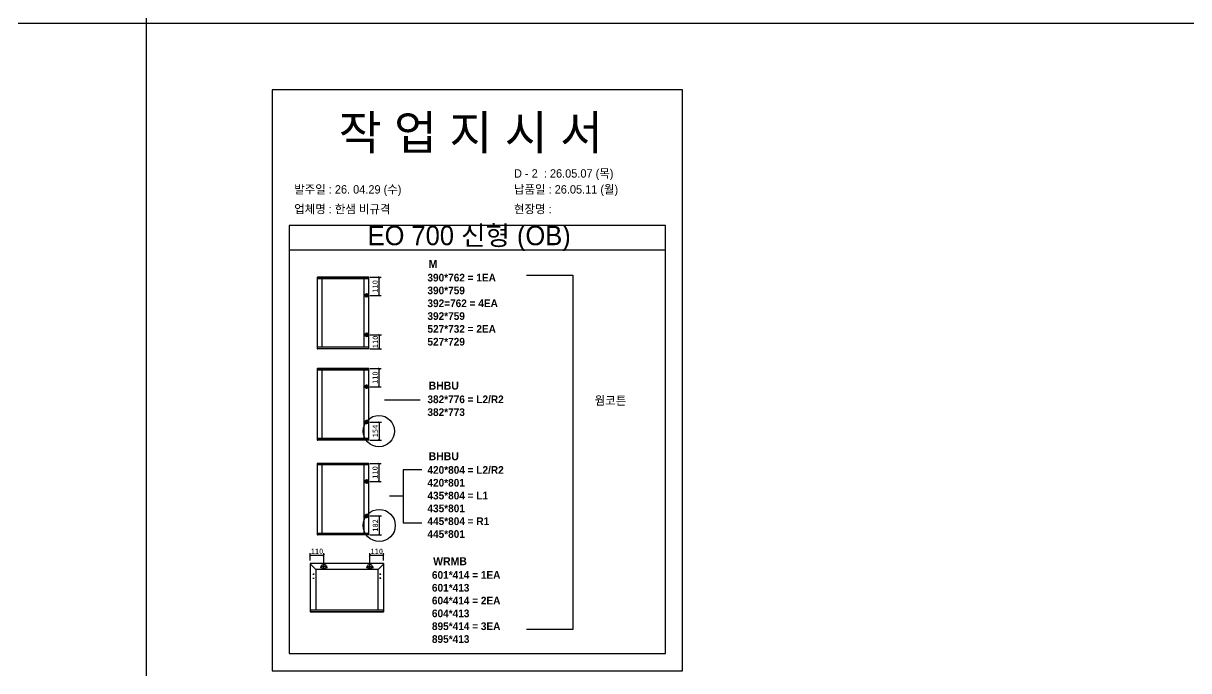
# Model space of a CAD drawing. Header units: millimetres. Extents: x -44117 to 256353, y -2095463 to 65325.
# Drawn here: x 109723 to 115185, y -909820 to -906788 of the extents above; entities that cross this region are included whole.
import ezdxf

# ---------------------------------------------------------------- set-up
doc = ezdxf.new("R2010")
doc.units = ezdxf.units.MM
doc.header["$LTSCALE"] = 10
doc.layers.add('Layer1', color=7, linetype='Continuous', lineweight=70)
doc.styles.add('MtX_Gulim', font='')
doc.styles.get('MtX_Gulim').set_extended_font_data('Gulim', bold=True)
doc.dimstyles.new('ISO-25', dxfattribs={"dimtxt": 2.5, "dimasz": 2.5, "dimexe": 1, "dimexo": 1, "dimtad": 1, "dimtxsty": 'Standard', "dimblk": 'ARCHTICK', "dimcen": 2.5, "dimadec": 0, "dimazin": 0, "dimtfac": 1, "dimtmove": 0, "dimatfit": 3, "dimfxl": 0, "dimarcsym": 0})

# ---------------------------------------------------------------- blocks, each defined once
blk = doc.blocks.new('_ArchTick')
at = {"color": 0, "linetype": 'ByBlock', "const_width": 0.15}
blk.add_lwpolyline([(-0.5, -0.5), (0.5, 0.5)], dxfattribs=at)
blk = doc.blocks.new('*D6007')
at = {"color": 0, "lineweight": -2}
for p, q in [((111347.1, -907977), (111400.5, -907977)), ((111390.5, -908062.1), (111390.5, -907977)), ((111347.1, -908062.1), (111400.5, -908062.1))]:
    blk.add_line(p, q, dxfattribs=at)
at = {"layer": 'Defpoints', "color": 0}
for p in [(111332.1, -907977), (111390.5, -907977), (111332.1, -908062.1)]:
    blk.add_point(p, dxfattribs=at)
at = {"color": 0, "lineweight": -2, "xscale": 10, "yscale": 10, "zscale": 10}
for p, rotation in [((111390.5, -907977), 90), ((111390.5, -908062.1), 270)]:
    blk.add_blockref('_ArchTick', p, dxfattribs=dict(at, rotation=rotation))
at = {"color": 0, "insert": (111371.8, -908019.6), "char_height": 25, "attachment_point": 5, "rotation": 90}
blk.add_mtext('110', dxfattribs=at)
blk = doc.blocks.new('*D6008')
at = {"color": 0, "lineweight": -2}
for p, q in [((111347.1, -908246.8), (111401.4, -908246.8)), ((111391.4, -908246.8), (111391.4, -908312.3)), ((111347.1, -908312.3), (111401.4, -908312.3))]:
    blk.add_line(p, q, dxfattribs=at)
at = {"layer": 'Defpoints', "color": 0}
for p in [(111332.1, -908246.8), (111332.1, -908312.3), (111391.4, -908312.3)]:
    blk.add_point(p, dxfattribs=at)
at = {"color": 0, "lineweight": -2, "xscale": 10, "yscale": 10, "zscale": 10}
for p, rotation in [((111391.4, -908246.8), 90), ((111391.4, -908312.3), 270)]:
    blk.add_blockref('_ArchTick', p, dxfattribs=dict(at, rotation=rotation))
at = {"color": 0, "insert": (111372.7, -908279.6), "char_height": 25, "attachment_point": 5, "rotation": 90}
blk.add_mtext('110', dxfattribs=at)
blk = doc.blocks.new('*D6009')
at = {"color": 0, "lineweight": -2}
for p, q in [((111347.1, -908404.5), (111400.5, -908404.5)), ((111390.5, -908489.6), (111390.5, -908404.5)), ((111347.1, -908489.6), (111400.5, -908489.6))]:
    blk.add_line(p, q, dxfattribs=at)
at = {"layer": 'Defpoints', "color": 0}
for p in [(111332.1, -908404.5), (111390.5, -908404.5), (111332.1, -908489.6)]:
    blk.add_point(p, dxfattribs=at)
at = {"color": 0, "lineweight": -2, "xscale": 10, "yscale": 10, "zscale": 10}
for p, rotation in [((111390.5, -908404.5), 90), ((111390.5, -908489.6), 270)]:
    blk.add_blockref('_ArchTick', p, dxfattribs=dict(at, rotation=rotation))
at = {"color": 0, "insert": (111371.8, -908447.1), "char_height": 25, "attachment_point": 5, "rotation": 90}
blk.add_mtext('110', dxfattribs=at)
blk = doc.blocks.new('*D6010')
at = {"color": 0, "lineweight": -2}
for p, q in [((111347.1, -908655), (111401.4, -908655)), ((111391.4, -908655), (111391.4, -908739.8)), ((111347.1, -908739.8), (111401.4, -908739.8))]:
    blk.add_line(p, q, dxfattribs=at)
at = {"layer": 'Defpoints', "color": 0}
for p in [(111332.1, -908655), (111332.1, -908739.8), (111391.4, -908739.8)]:
    blk.add_point(p, dxfattribs=at)
at = {"color": 0, "lineweight": -2, "xscale": 10, "yscale": 10, "zscale": 10}
for p, rotation in [((111391.4, -908655), 90), ((111391.4, -908739.8), 270)]:
    blk.add_blockref('_ArchTick', p, dxfattribs=dict(at, rotation=rotation))
at = {"color": 0, "insert": (111372.7, -908697.4), "char_height": 25, "attachment_point": 5, "rotation": 90}
blk.add_mtext('154', dxfattribs=at)
blk = doc.blocks.new('*D6011')
at = {"color": 0, "lineweight": -2}
for p, q in [((111347.1, -908848.7), (111400.5, -908848.7)), ((111390.5, -908933.9), (111390.5, -908848.7)), ((111347.1, -908933.9), (111400.5, -908933.9))]:
    blk.add_line(p, q, dxfattribs=at)
at = {"layer": 'Defpoints', "color": 0}
for p in [(111332.1, -908848.7), (111390.5, -908848.7), (111332.1, -908933.9)]:
    blk.add_point(p, dxfattribs=at)
at = {"color": 0, "lineweight": -2, "xscale": 10, "yscale": 10, "zscale": 10}
for p, rotation in [((111390.5, -908848.7), 90), ((111390.5, -908933.9), 270)]:
    blk.add_blockref('_ArchTick', p, dxfattribs=dict(at, rotation=rotation))
at = {"color": 0, "insert": (111371.8, -908891.3), "char_height": 25, "attachment_point": 5, "rotation": 90}
blk.add_mtext('110', dxfattribs=at)
blk = doc.blocks.new('*D6012')
at = {"color": 0, "lineweight": -2}
for p, q in [((111347.1, -909094.9), (111401.4, -909094.9)), ((111391.4, -909094.9), (111391.4, -909184.1)), ((111347.1, -909184.1), (111401.4, -909184.1))]:
    blk.add_line(p, q, dxfattribs=at)
at = {"layer": 'Defpoints', "color": 0}
for p in [(111332.1, -909094.9), (111332.1, -909184.1), (111391.4, -909184.1)]:
    blk.add_point(p, dxfattribs=at)
at = {"color": 0, "lineweight": -2, "xscale": 10, "yscale": 10, "zscale": 10}
for p, rotation in [((111391.4, -909094.9), 90), ((111391.4, -909184.1), 270)]:
    blk.add_blockref('_ArchTick', p, dxfattribs=dict(at, rotation=rotation))
at = {"color": 0, "insert": (111372.7, -909139.5), "char_height": 25, "attachment_point": 5, "rotation": 90}
blk.add_mtext('182', dxfattribs=at)
blk = doc.blocks.new('*D6013')
at = {"color": 0, "lineweight": -2}
for p, q in [((111067.3, -909303.8), (111067.3, -909269.2)), ((111067.3, -909279.2), (111131.9, -909279.2)), ((111131.9, -909316.5), (111131.9, -909269.2))]:
    blk.add_line(p, q, dxfattribs=at)
at = {"layer": 'Defpoints', "color": 0}
for p in [(111131.9, -909279.2), (111067.3, -909318.8), (111131.9, -909331.5)]:
    blk.add_point(p, dxfattribs=at)
at = {"color": 0, "lineweight": -2, "xscale": 10, "yscale": 10, "zscale": 10, "rotation": 180}
blk.add_blockref('_ArchTick', (111067.3, -909279.2), dxfattribs=at)
at = {"color": 0, "lineweight": -2, "xscale": 10, "yscale": 10, "zscale": 10}
blk.add_blockref('_ArchTick', (111131.9, -909279.2), dxfattribs=at)
at = {"color": 0, "insert": (111099.6, -909260.5), "char_height": 25, "attachment_point": 5}
blk.add_mtext('110', dxfattribs=at)
blk = doc.blocks.new('*D6014')
at = {"color": 0, "lineweight": -2}
for p, q in [((111347.4, -909316.5), (111347.4, -909269.2)), ((111347.4, -909279.2), (111411.9, -909279.2)), ((111411.9, -909303.8), (111411.9, -909269.2))]:
    blk.add_line(p, q, dxfattribs=at)
at = {"layer": 'Defpoints', "color": 0}
for p in [(111411.9, -909279.2), (111347.4, -909331.5), (111411.9, -909318.8)]:
    blk.add_point(p, dxfattribs=at)
at = {"color": 0, "lineweight": -2, "xscale": 10, "yscale": 10, "zscale": 10, "rotation": 180}
blk.add_blockref('_ArchTick', (111347.4, -909279.2), dxfattribs=at)
at = {"color": 0, "lineweight": -2, "xscale": 10, "yscale": 10, "zscale": 10}
blk.add_blockref('_ArchTick', (111411.9, -909279.2), dxfattribs=at)
at = {"color": 0, "insert": (111379.7, -909260.5), "char_height": 25, "attachment_point": 5}
blk.add_mtext('110', dxfattribs=at)

msp = doc.modelspace()

# ---------------------------------------------------------------- linework, layer by layer
at = {"color": 1}
for p, q in [((104260.77588, -906787.59597), (196529.92274, -906787.59597)), ((104260.77588, -906787.59597), (196529.92274, -906787.59597)), ((104260.77588, -906787.59597), (196529.92274, -906787.59597)), ((104260.77588, -906787.59597), (196529.92274, -906787.59597)), ((104260.77588, -906787.59597), (196529.92274, -906787.59597)), ((104260.77588, -906787.59597), (196529.92274, -906787.59597)), ((104260.77588, -906787.59597), (196529.92274, -906787.59597)), ((104260.77588, -906787.59597), (196529.92274, -906787.59597)), ((104260.77588, -906787.59597), (196529.92274, -906787.59597)), ((104260.77588, -906787.59597), (196529.92274, -906787.59597)), ((106472.62401, -906787.59597), (198741.77087, -906787.59597)), ((106472.62401, -906787.59597), (198741.77087, -906787.59597)), ((106472.62401, -906787.59597), (198741.77087, -906787.59597)), ((106472.62401, -906787.59597), (198741.77087, -906787.59597)), ((106472.62401, -906787.59597), (198741.77087, -906787.59597)), ((106472.62401, -906787.59597), (198741.77087, -906787.59597)), ((106472.62401, -906787.59597), (198741.77087, -906787.59597)), ((106472.62401, -906787.59597), (198741.77087, -906787.59597)), ((106472.62401, -906787.59597), (198741.77087, -906787.59597)), ((106472.62401, -906787.59597), (198741.77087, -906787.59597))]:
    msp.add_line(p, q, dxfattribs=at)
for p, q in [((112732.3269, -907735.35438), (110969.40329, -907735.35438)), ((112732.3269, -907849.82994), (110969.40329, -907849.82994)), ((111101.09382, -907977.23295), (111101.09382, -908312.09779)), ((111342.53156, -907977.66659), (111101.09382, -907977.66659)), ((111342.53156, -907984.21934), (111101.09382, -907984.21934)), ((111342.29065, -907976.99204), (111101.33473, -907976.99204)), ((111122.53481, -907983.73752), (111122.53481, -908305.11141)), ((111320.84966, -908305.11141), (111320.84966, -907984.21934)), ((111341.32701, -907984.21934), (111341.32701, -907976.99204)), ((111342.53156, -908312.09779), (111342.53156, -907977.23295)), ((111342.53156, -908305.11141), (111101.09382, -908305.11141)), ((111342.53156, -908311.66416), (111101.09382, -908311.66416)), ((111342.29065, -908312.3387), (111101.33473, -908312.3387)), ((111102.29837, -908312.3387), (111102.29837, -908305.11141)), ((111341.32701, -908305.11141), (111341.32701, -908312.3387)), ((111101.09382, -908404.73283), (111101.09382, -908739.59767)), ((111342.53156, -908405.16647), (111101.09382, -908405.16647)), ((111342.53156, -908411.71922), (111101.09382, -908411.71922)), ((111342.29065, -908404.49192), (111101.33473, -908404.49192)), ((111122.53481, -908411.2374), (111122.53481, -908732.61129)), ((111320.84966, -908732.61129), (111320.84966, -908411.71922)), ((111341.32701, -908411.71922), (111341.32701, -908404.49192)), ((111342.53156, -908739.59767), (111342.53156, -908404.73283)), ((111582.66727, -908552.61663), (111415.83772, -908552.61663)), ((111342.53156, -908732.61129), (111101.09382, -908732.61129)), ((111342.53156, -908739.16404), (111101.09382, -908739.16404)), ((111342.29065, -908739.83859), (111101.33473, -908739.83859)), ((111102.29837, -908739.83859), (111102.29837, -908732.61129)), ((111341.32701, -908732.61129), (111341.32701, -908739.83859)), ((111101.09382, -908848.95465), (111101.09382, -909183.81949)), ((111342.53156, -908849.38829), (111101.09382, -908849.38829)), ((111342.53156, -908855.94104), (111101.09382, -908855.94104)), ((111342.29065, -908848.71374), (111101.33473, -908848.71374)), ((111122.53481, -908855.45922), (111122.53481, -909176.83311)), ((111320.84966, -909176.83311), (111320.84966, -908855.94104)), ((111341.32701, -908855.94104), (111341.32701, -908848.71374)), ((111342.53156, -909183.81949), (111342.53156, -908848.95465)), ((111503.19264, -909002.80494), (111440.21275, -909002.80494)), ((111342.53156, -909176.83311), (111101.09382, -909176.83311)), ((111342.53156, -909183.38586), (111101.09382, -909183.38586)), ((111342.29065, -909184.06041), (111101.33473, -909184.06041)), ((111102.29837, -909184.06041), (111102.29837, -909176.83311)), ((111341.32701, -909176.83311), (111341.32701, -909184.06041)), ((111067.04555, -909318.80132), (111067.04555, -909543.14165)), ((111093.3863, -909345.14207), (111067.13224, -909318.59205)), ((111411.93139, -909318.50536), (111067.34151, -909318.50536)), ((111093.3863, -909345.14207), (111093.3863, -909535.15064)), ((111385.8866, -909345.14207), (111093.3863, -909345.14207)), ((111148.00498, -909331.52775), (111115.71815, -909331.52775)), ((111120.91091, -909337.44702), (111116.1755, -909337.44702)), ((111118.5432, -909335.07932), (111118.5432, -909339.81473)), ((111131.86156, -909347.67117), (111131.86156, -909315.38434)), ((111147.54763, -909337.44702), (111142.81221, -909337.44702)), ((111145.17992, -909335.07932), (111145.17992, -909339.81473)), ((111331.26793, -909331.52775), (111363.55476, -909331.52775)), ((111336.4607, -909337.44702), (111331.72529, -909337.44702)), ((111334.09299, -909335.07932), (111334.09299, -909339.81473)), ((111347.41135, -909347.67117), (111347.41135, -909315.38434)), ((111363.09742, -909337.44702), (111358.362, -909337.44702)), ((111360.72971, -909335.07932), (111360.72971, -909339.81473)), ((111385.8866, -909345.14207), (111412.14066, -909318.59205)), ((111385.8866, -909534.55871), (111385.8866, -909345.14207)), ((111412.22735, -909543.14165), (111412.22735, -909318.80132)), ((111080.36391, -909368.22723), (111086.28318, -909368.22723)), ((111080.36391, -909387.16889), (111086.28318, -909387.16889)), ((111083.32355, -909365.26759), (111083.32355, -909371.18686)), ((111083.32355, -909384.20925), (111083.32355, -909390.12852)), ((111398.909, -909368.22723), (111392.98973, -909368.22723)), ((111398.909, -909387.16889), (111392.98973, -909387.16889)), ((111395.94936, -909365.26759), (111395.94936, -909371.18686)), ((111395.94936, -909384.20925), (111395.94936, -909390.12852)), ((111067.04555, -909534.55871), (111412.22735, -909534.55871)), ((111067.04555, -909542.60892), (111411.93139, -909542.60892)), ((111067.34151, -909543.43761), (111411.93139, -909543.43761)), ((111068.52537, -909534.55871), (111068.52537, -909543.43761)), ((111410.74753, -909543.43761), (111410.74753, -909534.55871))]:
    msp.add_line(p, q)
for p in [(110300.49669, 21924.9366), (110300.49669, 14161.07811), (110300.49669, 18584.38997), (110300.49669, 10820.53148), (110300.49669, 18627.87121), (110300.49669, 10864.01272), (110300.49669, 15287.32457), (110300.49669, 7523.46608), (110300.49669, 3746.75115), (110300.49669, 21924.9366), (110300.49669, 14161.07811), (110300.49669, 18584.38997), (110300.49669, 10820.53148), (110300.49669, 18627.87121), (110300.49669, 10864.01272), (110300.49669, 15287.32457), (110300.49669, 7523.46608), (110300.49669, 3746.75115), (110300.49669, 21924.9366), (110300.49669, 14161.07811), (110300.49669, 18584.38997), (110300.49669, 10820.53148), (110300.49669, 18627.87121), (110300.49669, 10864.01272), (110300.49669, 15287.32457), (110300.49669, 7523.46608), (110300.49669, 3746.75115), (110300.49669, 21924.9366), (110300.49669, 14161.07811), (110300.49669, 18584.38997), (110300.49669, 10820.53148), (110300.49669, 18627.87121), (110300.49669, 10864.01272), (110300.49669, 15287.32457), (110300.49669, 7523.46608), (110300.49669, 3746.75115), (110300.49669, 21924.9366), (110300.49669, 14161.07811), (110300.49669, 18584.38997), (110300.49669, 10820.53148), (110300.49669, 18627.87121), (110300.49669, 10864.01272), (110300.49669, 15287.32457), (110300.49669, 7523.46608), (110300.49669, 3746.75115), (110300.49669, 21924.9366), (110300.49669, 14161.07811), (110300.49669, 18584.38997), (110300.49669, 10820.53148), (110300.49669, 18627.87121), (110300.49669, 10864.01272), (110300.49669, 15287.32457), (110300.49669, 7523.46608), (110300.49669, 3746.75115), (110300.49669, 21924.9366), (110300.49669, 14161.07811), (110300.49669, 18584.38997), (110300.49669, 10820.53148), (110300.49669, 18627.87121), (110300.49669, 10864.01272), (110300.49669, 15287.32457), (110300.49669, 7523.46608), (110300.49669, 3746.75115), (110300.49669, 21924.9366), (110300.49669, 14161.07811), (110300.49669, 18584.38997), (110300.49669, 10820.53148), (110300.49669, 18627.87121), (110300.49669, 10864.01272), (110300.49669, 15287.32457), (110300.49669, 7523.46608), (110300.49669, 3746.75115), (110300.49669, 21924.9366), (110300.49669, 14161.07811), (110300.49669, 18584.38997), (110300.49669, 10820.53148), (110300.49669, 18627.87121), (110300.49669, 10864.01272), (110300.49669, 15287.32457), (110300.49669, 7523.46608), (110300.49669, 3746.75115), (110300.49669, 21924.9366), (110300.49669, 14161.07811), (110300.49669, 18584.38997), (110300.49669, 10820.53148), (110300.49669, 18627.87121), (110300.49669, 10864.01272), (110300.49669, 15287.32457), (110300.49669, 7523.46608), (110300.49669, 3746.75115), (110300.49669, 12702.87182), (110300.49669, 4939.01333), (110300.49669, 9362.32519), (110300.49669, 1598.4667), (110300.49669, 9405.80642), (110300.49669, 1641.94794), (110300.49669, 6065.25979), (110300.49669, -1698.5987), (110300.49669, -5475.31363), (110300.49669, 12702.87182), (110300.49669, 4939.01333), (110300.49669, 9362.32519), (110300.49669, 1598.4667), (110300.49669, 9405.80642), (110300.49669, 1641.94794), (110300.49669, 6065.25979), (110300.49669, -1698.5987), (110300.49669, -5475.31363), (110300.49669, 12702.87182), (110300.49669, 4939.01333), (110300.49669, 9362.32519), (110300.49669, 1598.4667), (110300.49669, 9405.80642), (110300.49669, 1641.94794), (110300.49669, 6065.25979), (110300.49669, -1698.5987), (110300.49669, -5475.31363), (110300.49669, 12702.87182), (110300.49669, 4939.01333), (110300.49669, 9362.32519), (110300.49669, 1598.4667), (110300.49669, 9405.80642), (110300.49669, 1641.94794), (110300.49669, 6065.25979), (110300.49669, -1698.5987), (110300.49669, -5475.31363), (110300.49669, 12702.87182), (110300.49669, 4939.01333), (110300.49669, 9362.32519), (110300.49669, 1598.4667), (110300.49669, 9405.80642), (110300.49669, 1641.94794), (110300.49669, 6065.25979), (110300.49669, -1698.5987), (110300.49669, -5475.31363)]:
    msp.add_xline(p, (0, 1), dxfattribs=at)
msp.add_lwpolyline([(110889.2704, -909819.76002), (112812.45979, -909819.76002), (112812.45979, -907099.82074), (110889.2704, -907099.82074)], close=True)
for points in [[(110969.40329, -907735.35438), (110969.40329, -909739.62713), (112732.3269, -909739.62713), (112732.3269, -907735.35438)], [(112081.28184, -907967.49265), (112298.21258, -907967.49265), (112298.21258, -909626.96286), (112081.28184, -909626.96286)], [(111591.16456, -908878.84451), (111503.19264, -908878.84451), (111503.19264, -909126.76536), (111591.16456, -909126.76536)]]:
    msp.add_lwpolyline(points)
for centre, radius in [((111389.47926, -908697.8259), 73.64064), ((111391.43532, -909139.49068), 75.12336)]:
    msp.add_circle(centre, radius, dxfattribs=at)
for centre, radius in [((111118.5432, -909337.44702), 0.94708), ((111131.86156, -909331.52775), 10.35872), ((111145.17992, -909337.44702), 0.94708), ((111334.09299, -909337.44702), 0.94708), ((111347.41135, -909331.52775), 10.35872), ((111360.72971, -909337.44702), 0.94708), ((111083.32355, -909368.22723), 0.88789), ((111083.32355, -909387.16889), 0.88789), ((111395.94936, -909368.22723), 0.88789), ((111395.94936, -909387.16889), 0.88789)]:
    msp.add_circle(centre, radius)
for centre, radius, start, end in [((111342.29065, -907977.23295), 0.24091, 0, 90), ((111101.33473, -908312.09779), 0.24091, 180, 270), ((111342.29065, -908312.09779), 0.24091, 270, 0), ((111342.29065, -908404.73283), 0.24091, 0, 90), ((111101.33473, -908739.59768), 0.24091, 180, 270), ((111342.29065, -908739.59768), 0.24091, 270, 0), ((111342.29065, -908848.95465), 0.24091, 0, 90), ((111101.33473, -909183.8195), 0.24091, 180, 270), ((111342.29065, -909183.8195), 0.24091, 270, 0), ((111067.34151, -909318.80132), 0.29596, 90, 180), ((111411.93139, -909318.80132), 0.29596, 0, 90), ((111067.34151, -909543.14165), 0.29596, 180, 270), ((111411.93139, -909543.14165), 0.29596, 270, 0)]:
    msp.add_arc(centre, radius, start, end)
at = {"layer": 'Layer1'}
for p, q in [((111332.11207, -908053.26871), (111332.11207, -908071.02673)), ((111332.11207, -908255.70708), (111332.11207, -908237.94906)), ((111332.11207, -908480.7686), (111332.11207, -908498.52662)), ((111332.11207, -908663.89495), (111332.11207, -908646.13693)), ((111332.11207, -908924.99042), (111332.11207, -908942.74844)), ((111332.11207, -909103.79996), (111332.11207, -909086.04194))]:
    msp.add_line(p, q, dxfattribs=at)
for points in [[(111340.99108, -908062.14772), (111323.23306, -908062.14772)], [(111340.99108, -908246.82807), (111323.23306, -908246.82807)], [(111340.99108, -908489.64761), (111323.23306, -908489.64761)], [(111340.99108, -908655.01594), (111323.23306, -908655.01594)], [(111340.99108, -908933.86943), (111323.23306, -908933.86943)], [(111340.99108, -909094.92095), (111323.23306, -909094.92095)]]:
    msp.add_lwpolyline(points, close=True, dxfattribs=at)
for centre in [(111332.11207, -908062.14772), (111332.11207, -908246.82807), (111332.11207, -908489.64761), (111332.11207, -908655.01594), (111332.11207, -908933.86943), (111332.11207, -909094.92095)]:
    msp.add_circle(centre, 5.91934, dxfattribs=at)

# ---------------------------------------------------------------- texts
at = {"linetype": 'Continuous', "style": 'MtX_Gulim'}
for s, height, p in [('M', 37.49849, (111622.93543, -907933.34289)), ('BHBU', 37.498494, (111622.93543, -908503.34274)), ('웜코튼', 39.271262, (112401.3955, -908574.58932)), ('BHBU', 37.498494, (111622.93543, -908834.14622)), ('WRMB', 37.498494, (111644.04331, -909325.96904))]:
    msp.add_text(s, height=height, dxfattribs=at).set_placement(p)
at = {"attachment_point": 1}
for s, width, gutter_width, heights, insert, char_height in [('{\\fGulim|b0|i0|c129|p50;작 업 지 시 서}', 3786.0728481, 14.30944, [-178.40505], (111201.56729, -907219.06136), 160.2657825), ('\\pt11;{\\fGulim|b0|i0|c129|p50;발주일 : 26. 04.29 (수)}', 3786.0728481, 14.30944, [39.49878], (110992.7244, -907545.80507), 39.2651167), ('{\\fGulim|b0|i0|c129|p50;납품일 : 26.05.11 (월)}', 3786.0728481, 14.30944, [40.16974], (112022.97922, -907545.80507), 39.2651167), ('{\\fGulim|b0|i0|c129|p50;업체명 : 한샘 비규격}', 3786.0728481, 14.30944, [41.34032], (110992.7244, -907638.13668), 39.2651167), ('{\\fGulim|b0|i0|c129|p50;현장명 :}', 3786.0728481, 14.30944, [45.21037], (112022.97922, -907638.13668), 39.2651167), ('{\\fGulim|b0|i0|c129|p50;EO 700 신형 (OB)}', 2155.3243433, 8.14604, [-114.80382], (111336.95095, -907735.64214), 91.2356303), ('{\\f굴림|b1|i0|c129|p50;390*762 = 1EA\\P\\C1;390*759\\P\\C256;392=762 = 4EA\\P\\C1;392*759\\P\\C256;527*732 = 2EA\\P\\C1;527*729}', 10891.9816234, 140.08053, [-337.47974], (111617.26876, -907960.69448), 36.0207087), ('{\\f굴림|b1|i0|c129|p50;382*776 = L2/R2\\P\\C1;382*773}', 10891.9816234, 140.08053, [-100.3434], (111617.26876, -908530.69433), 36.0207087), ('{\\f굴림|b1|i0|c129|p50;420*804 = L2/R2\\P\\C1;420*801\\P\\C256;435*804 = L1\\P\\C1;435*801\\P\\C256;445*804 = R1\\P\\C1;445*801}', 10891.9816234, 140.08053, [-340.91028], (111617.26876, -908861.49781), 36.0207087), ('{\\f굴림|b1|i0|c129|p50;601*414 = 1EA\\P\\C1;601*413\\P\\C256;604*414 = 2EA\\P\\C1;604*413\\P\\C256;895*414 = 3EA\\P\\C1;895*413}', 10891.9816234, 140.08053, [-337.67032], (111638.37664, -909353.32063), 36.0207087)]:
    msp.add_mtext_dynamic_manual_height_columns(s, width=width, gutter_width=gutter_width, heights=heights, dxfattribs=dict(at, insert=insert, char_height=char_height))
at = {"color": 1, "insert": (112022.97922, -907471.12979), "char_height": 39.2651167, "attachment_point": 1}
msp.add_mtext_dynamic_manual_height_columns('{\\fGulim|b0|i0|c129|p50;D - 2  : 26.05.07 (목)}', width=3786.0728481, gutter_width=14.30944, heights=[40.16974], dxfattribs=at)

# ---------------------------------------------------------------- dimensions: what is measured, and where the dimension line sits
for base, p1, p2, text, picture, middle in [((111390.50143, -907976.99204), (111332.11207, -908062.14772), (111332.11207, -907976.99204), '110', '*D6007', (111371.75143, -908019.56988)), ((111391.43532, -908312.3387), (111332.11207, -908246.82807), (111332.11207, -908312.3387), '110', '*D6008', (111372.68532, -908279.58339)), ((111390.50143, -908404.49192), (111332.11207, -908489.64761), (111332.11207, -908404.49192), '110', '*D6009', (111371.75143, -908447.06977)), ((111391.43532, -908739.83859), (111332.11207, -908655.01594), (111332.11207, -908739.83859), '154', '*D6010', (111372.68532, -908697.42726)), ((111390.50143, -908848.71374), (111332.11207, -908933.86943), (111332.11207, -908848.71374), '110', '*D6011', (111371.75143, -908891.29158)), ((111391.43532, -909184.06041), (111332.11207, -909094.92095), (111332.11207, -909184.06041), '182', '*D6012', (111372.68532, -909139.49068))]:
    dim = msp.add_linear_dim(base=base, p1=p1, p2=p2, angle=90, text=text, dimstyle='ISO-25', override={"dimscale": 10, "dimasz": 1, "dimexo": 1.5, "dimtxsty": 'Standard'})
    dim.commit()
    dim.dimension.update_dxf_attribs({"geometry": picture, "text_midpoint": middle})
for base, p1, p2, picture, middle in [((111131.86157, -909279.22092), (111067.34151, -909318.80132), (111131.86157, -909331.52775), '*D6013', (111099.60154, -909260.47092)), ((111411.93139, -909279.22092), (111347.41134, -909331.52775), (111411.93139, -909318.80132), '*D6014', (111379.67137, -909260.47092))]:
    dim = msp.add_linear_dim(base=base, p1=p1, p2=p2, text='110', dimstyle='ISO-25', override={"dimscale": 10, "dimasz": 1, "dimexo": 1.5, "dimtxsty": 'Standard'})
    dim.commit()
    dim.dimension.update_dxf_attribs({"geometry": picture, "text_midpoint": middle})

doc.saveas('drawing.dxf')
